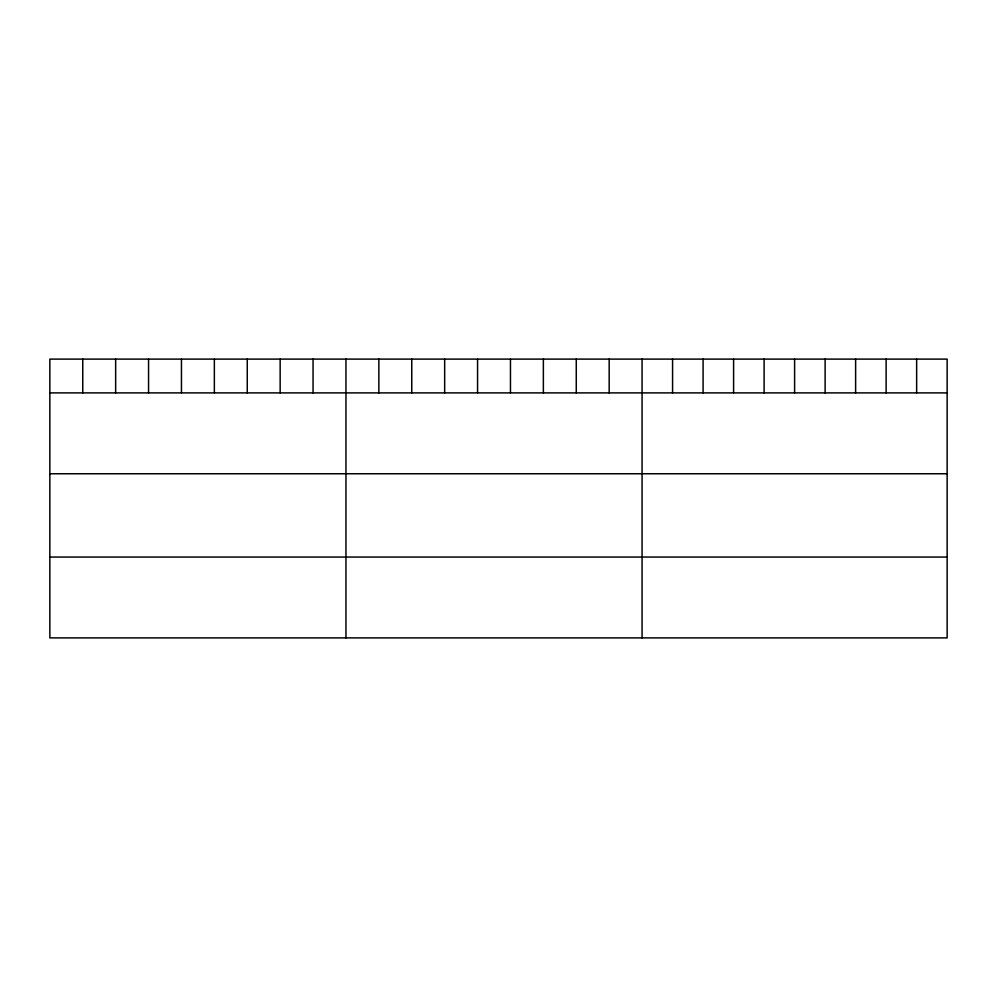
<?xml version="1.0" encoding="UTF-8"?>
<svg xmlns="http://www.w3.org/2000/svg" width="997" height="997" viewBox="0 0 997 997"><rect width="100%" height="100%" fill="white"/><g stroke="black" fill="none" stroke-linecap="round" stroke-linejoin="round"><path stroke-width="1.5" d="M947.15 392.893L947.15 637.893L49.85 637.893L49.85 359.107L947.15 359.107L947.15 392.893L49.85 392.893M49.85 473.749L947.15 473.749M49.85 557.049L947.15 557.049M916.642 359.107L916.642 392.893M886.134 359.107L886.134 392.893M855.625 359.107L855.625 392.893M825.117 359.107L825.117 392.893M794.609 359.107L794.609 392.893M764.101 359.107L764.101 392.893M733.593 359.107L733.593 392.893M703.084 359.107L703.084 392.893M672.576 359.107L672.576 392.893M642.068 359.107L642.068 637.893M609.167 359.107L609.167 392.893M576.266 359.107L576.266 392.893M543.365 359.107L543.365 392.893M510.464 359.107L510.464 392.893M477.563 359.107L477.563 392.893M444.662 359.107L444.662 392.893M411.761 359.107L411.761 392.893M378.86 359.107L378.86 392.893M345.959 359.107L345.959 637.893M313.058 359.107L313.058 392.893M280.157 359.107L280.157 392.893M247.256 359.107L247.256 392.893M214.355 359.107L214.355 392.893M181.454 359.107L181.454 392.893M148.553 359.107L148.553 392.893M115.652 359.107L115.652 392.893M82.751 359.107L82.751 392.893"/></g></svg>
